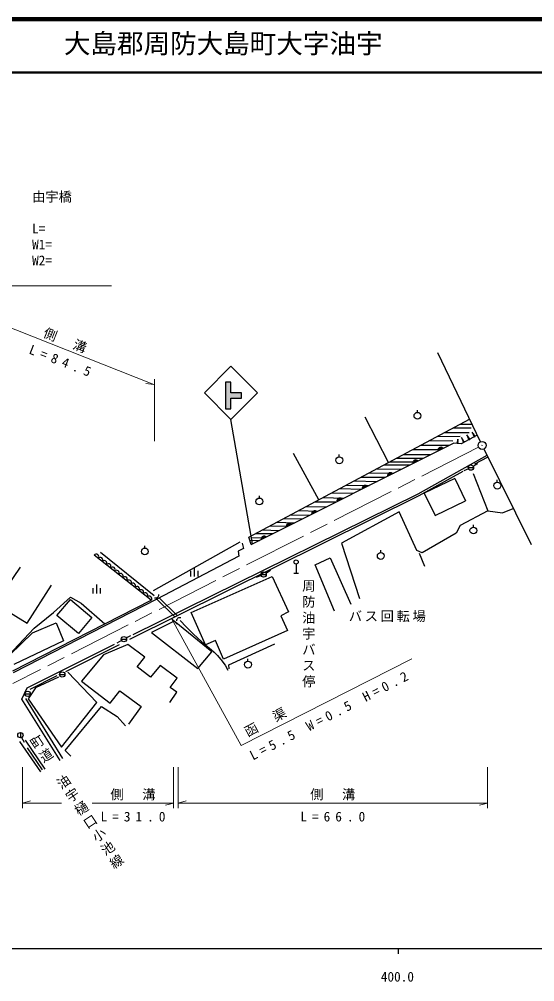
# Model space of a CAD drawing. Units: millimetres, scale not verified. Extents: x 40000 to 680000, y 20000 to 380000.
# Drawn here: x 396616 to 493705, y 198715 to 380000 of the extents above; entities that cross this region are included whole.
import ezdxf
from ezdxf.enums import TextEntityAlignment as Align

# ---------------------------------------------------------------- set-up
doc = ezdxf.new("R2010")
doc.units = ezdxf.units.MM
doc.header["$LTSCALE"] = 1000
doc.linetypes.add('CHAIN', pattern=[18.5, 12, -1.5, 3.5, -1.5])
for name, color, linetype, lineweight in [('M-BGD', 7, 'Continuous', 25), ('M-BMK', 2, 'CHAIN', 13), ('M-BMK-HTXT', 7, 'Continuous', 13), ('M-BMK-OTRS', 5, 'Continuous', 25), ('M-BMK-SRVR', 3, 'Continuous', 25), ('M-STR-HTXT', 7, 'Continuous', 13), ('M-STR-STRC', 7, 'Continuous', 25), ('M-TTL', 2, 'Continuous', 140), ('M-TTL-BAND', 7, 'Continuous', 25), ('M-TTL-LINE', 7, 'Continuous', 50), ('M-TTL-TXT', 7, 'Continuous', 13)]:
    doc.layers.add(name, color=color, linetype=linetype, lineweight=lineweight)
doc.styles.add('@ＭＳ 明朝', font='')
doc.styles.add('ＭＳ ゴシック', font='')
doc.styles.get('@ＭＳ 明朝').set_extended_font_data('@MS Mincho')
doc.styles.get('ＭＳ ゴシック').set_extended_font_data('MS Gothic')

msp = doc.modelspace()

# ---------------------------------------------------------------- hatches: boundary and pattern name
at = {"layer": 'M-STR-STRC'}
msp.add_hatch(color=256, dxfattribs=at).paths.add_polyline_path([(435489, 306630), (435489, 311630), (436489, 311630), (436489, 309630), (438489, 309630), (438489, 308630), (436489, 308630), (436489, 306630)])

# ---------------------------------------------------------------- linework, layer by layer
at = {"layer": 'M-BGD'}
for p, q in [((483474, 300417), (475445, 317176)), ((471612, 305954), (471612, 306396)), ((439871, 282452), (481429, 304686)), ((466189, 296532), (461775, 305037)), ((481735, 302971), (478268, 302995)), ((479697, 303759), (481877, 303750)), ((479643, 301395), (475241, 301375)), ((476711, 302162), (481352, 302176)), ((480442, 300364), (479903, 301210)), ((479903, 301210), (480301, 300289)), ((480362, 300344), (479950, 301122)), ((480071, 300937), (480380, 300354)), ((481450, 300888), (480911, 301734)), ((480911, 301734), (481308, 300813)), ((481370, 300868), (480958, 301646)), ((481043, 301442), (481352, 300859)), ((481078, 301461), (481387, 300878)), ((481334, 300850), (481138, 301221)), ((481405, 300887), (481208, 301258)), ((481223, 301017), (481317, 300840)), ((481329, 301073), (481423, 300897)), ((482457, 301412), (481918, 302258)), ((481918, 302258), (482316, 301337)), ((482377, 301392), (481965, 302170)), ((482050, 301966), (482360, 301383)), ((482086, 301985), (482395, 301402)), ((482342, 301374), (482145, 301745)), ((482413, 301411), (482216, 301782)), ((482231, 301541), (482324, 301364)), ((482316, 301337), (482457, 301412)), ((482337, 301597), (482430, 301421)), ((472264, 299783), (477581, 299757)), ((473849, 300630), (478273, 300600)), ((479201, 300929), (479075, 300136)), ((479075, 300136), (479203, 300126)), ((479105, 300310), (479092, 300151)), ((479108, 300150), (479134, 300485)), ((479165, 300675), (479124, 300148)), ((479140, 300147), (479195, 300849)), ((479197, 300672), (479156, 300146)), ((479172, 300145), (479198, 300480)), ((479200, 300303), (479188, 300143)), ((479203, 300126), (479201, 300929)), ((480035, 300918), (480345, 300335)), ((480327, 300326), (480130, 300697)), ((480398, 300363), (480201, 300734)), ((480216, 300493), (480309, 300316)), ((480301, 300289), (480442, 300364)), ((480322, 300549), (480415, 300372)), ((481308, 300813), (481450, 300888)), ((453038, 289497), (448259, 298180)), ((456884, 297582), (456884, 298024)), ((467675, 297327), (472727, 297322)), ((468916, 297991), (474061, 297992)), ((470766, 298981), (476044, 298986)), ((471738, 290637), (484720, 297869)), ((484129, 299068), (493000, 281051)), ((465340, 296078), (470183, 296046)), ((466446, 296670), (471326, 296619)), ((481192, 295560), (482192, 295560)), ((482128, 295805), (483000, 296296)), ((461042, 293779), (465602, 293748)), ((462561, 294591), (467150, 294525)), ((463969, 295345), (468611, 295258)), ((481238, 295351), (480330, 294933)), ((482104, 294431), (484866, 287434)), ((458196, 292256), (462521, 292203)), ((459684, 293052), (464005, 292947)), ((478632, 293520), (472882, 290727)), ((478632, 293520), (480675, 289313)), ((486652, 292806), (486652, 293248)), ((428013, 269008), (471738, 290637)), ((441834, 289821), (441834, 290263)), ((455377, 290748), (459721, 290798)), ((456968, 291599), (461080, 291480)), ((472882, 290727), (474925, 286521)), ((450705, 288249), (454533, 288196)), ((452298, 289101), (456310, 289087)), ((453830, 289921), (457723, 289796)), ((474925, 286521), (480675, 289313)), ((447676, 286628), (451290, 286569)), ((449242, 287466), (452824, 287339)), ((468179, 287203), (457328, 281329)), ((471517, 279924), (468179, 287203)), ((484866, 287434), (479664, 284649)), ((484866, 287434), (487627, 287042)), ((487627, 287042), (489642, 287873)), ((445123, 285262), (448507, 285173)), ((446439, 285966), (449967, 285906)), ((479664, 284649), (478927, 283222)), ((482156, 284354), (482156, 284796)), ((441143, 283133), (444414, 283120)), ((442422, 283817), (445599, 283715)), ((443828, 284569), (447191, 284513)), ((478927, 283222), (472495, 279521)), ((421911, 272416), (438231, 281577)), ((438582, 281291), (438846, 280329)), ((440305, 281059), (439871, 282452)), ((440057, 281856), (441842, 281830)), ((440365, 282351), (442910, 282366)), ((457328, 281329), (460715, 270902)), ((411927, 279600), (422018, 271473)), ((420269, 280408), (420269, 280850)), ((437865, 279792), (437978, 278877)), ((464712, 279565), (464712, 280007)), ((472495, 279521), (471517, 279924)), ((471955, 279431), (472931, 276964)), ((421484, 270557), (410714, 279060)), ((437978, 278877), (422542, 270768)), ((452363, 277223), (455194, 278555)), ((455194, 278555), (459039, 269863)), ((396766, 276827), (392052, 269948)), ((428898, 276088), (428898, 275068)), ((429578, 276768), (429578, 275068)), ((430258, 276088), (430258, 275068)), ((443071, 275689), (443920, 276217)), ((456019, 268495), (452363, 277223)), ((428973, 268254), (444277, 275054)), ((442184, 275234), (441260, 274852)), ((442146, 275425), (443146, 275425)), ((444277, 275054), (447337, 268384)), ((398077, 266237), (402682, 273441)), ((410484, 272848), (410484, 271828)), ((411164, 273528), (411164, 271828)), ((411844, 272848), (411844, 271828)), ((422542, 270768), (395487, 256887)), ((403083, 268268), (406284, 271181)), ((403685, 267671), (406270, 270708)), ((406270, 270708), (410312, 267304)), ((406284, 271181), (408250, 270022)), ((422231, 270974), (422105, 270993)), ((422387, 270983), (422231, 270974)), ((422531, 271034), (422387, 270983)), ((422530, 270762), (425894, 267454)), ((422632, 271102), (422531, 271034)), ((422691, 271156), (422632, 271102)), ((422765, 271252), (422691, 271156)), ((422826, 271392), (422765, 271252)), ((422845, 271518), (422826, 271392)), ((422837, 271674), (422845, 271518)), ((422995, 271006), (426367, 267689)), ((392052, 269948), (398077, 266237)), ((408250, 270022), (412733, 266102)), ((418058, 264088), (428013, 269008)), ((447337, 268384), (445893, 267662)), ((399414, 265319), (403083, 268268)), ((407754, 264299), (403685, 267671)), ((410312, 267304), (407754, 264299)), ((425789, 266641), (421513, 264487)), ((432898, 260852), (425789, 266641)), ((426299, 266840), (426325, 266965)), ((426299, 266684), (426299, 266840)), ((426325, 266965), (426395, 267101)), ((426395, 267101), (426475, 267193)), ((426475, 267193), (426536, 267244)), ((426536, 267244), (426641, 267305)), ((426641, 267305), (426788, 267348)), ((426788, 267348), (426944, 267348)), ((426918, 266726), (428035, 265576)), ((426944, 267348), (427069, 267322)), ((431679, 262164), (428973, 268254)), ((445893, 267662), (447133, 264872)), ((392492, 258001), (399414, 265319)), ((399122, 264413), (403589, 266288)), ((403589, 266288), (404970, 262939)), ((428035, 265576), (429216, 264398)), ((447133, 264872), (435086, 259486)), ((394818, 260283), (399122, 264413)), ((404970, 262939), (395620, 258447)), ((415890, 262982), (415025, 262480)), ((415823, 263233), (416823, 263233)), ((416766, 263464), (417652, 263927)), ((421513, 264487), (430220, 257718)), ((429216, 264398), (430287, 263388)), ((430287, 263388), (431440, 262380)), ((433567, 262974), (431679, 262164)), ((435086, 259486), (433567, 262974)), ((398133, 254063), (414586, 262289)), ((417037, 262230), (412458, 260262)), ((420284, 259865), (417037, 262230)), ((431440, 262380), (432376, 261613)), ((432376, 261613), (433326, 260789)), ((436079, 258401), (444756, 262357)), ((412458, 260262), (408325, 255337)), ((418852, 258031), (420284, 259865)), ((430220, 257718), (432898, 260852)), ((433326, 260789), (433937, 260179)), ((433937, 260179), (434531, 259495)), ((434531, 259495), (434664, 259326)), ((434664, 259326), (434795, 259154)), ((439692, 259084), (439692, 259526)), ((421320, 256099), (418852, 258031)), ((423160, 258259), (421320, 256099)), ((426350, 255875), (423160, 258259)), ((434795, 259154), (435370, 258316)), ((435370, 258316), (435929, 257416)), ((436169, 257682), (436079, 258401)), ((404005, 256057), (399645, 254089)), ((404223, 256585), (405223, 256585)), ((411259, 251285), (405771, 257035)), ((425065, 254144), (426350, 255875)), ((397116, 251956), (398133, 254063)), ((399645, 254089), (398313, 252003)), ((408325, 255337), (413753, 251205)), ((426279, 253248), (425065, 254144)), ((397702, 252941), (398702, 252941)), ((397765, 252067), (404733, 240765)), ((398313, 252003), (404576, 242909)), ((413753, 251205), (415544, 253503)), ((415544, 253503), (419580, 250560)), ((424959, 251327), (426279, 253248)), ((404327, 240401), (397116, 251956)), ((404576, 242909), (411259, 251285)), ((405264, 242283), (412098, 250575)), ((412098, 250575), (415063, 248660)), ((419580, 250560), (417187, 247237)), ((415063, 248660), (416610, 246910)), ((396830, 245662), (396830, 244662)), ((396645, 243948), (400644, 238279)), ((397063, 244719), (397528, 243835)), ((397734, 244235), (401454, 238748)), ((398112, 242768), (400932, 238625)), ((406341, 241217), (405264, 242283))]:
    msp.add_line(p, q, dxfattribs=at)
for centre, radius in [((471612, 305308), 646), ((456884, 296936), 646), ((481692, 295560), 500), ((486652, 292160), 646), ((441834, 289175), 646), ((482156, 283708), 646), ((420269, 279762), 646), ((464712, 278919), 646), ((442646, 275425), 500), ((416323, 263233), 500), ((439692, 258438), 646), ((404723, 256585), 500), ((398202, 252941), 500), ((396830, 245162), 500)]:
    msp.add_circle(centre, radius, dxfattribs=at)
for centre in [(411099, 278756), (411868, 278148), (412637, 277541), (413406, 276934), (414176, 276326), (414945, 275719), (415714, 275112), (416483, 274504), (417253, 273897), (418022, 273290), (418791, 272682), (419560, 272075), (420330, 271468), (421099, 270860)]:
    msp.add_arc(centre, 490, 321.70703, 141.70703, dxfattribs=at)
at = {"layer": 'M-BMK'}
msp.add_line((483129, 299402), (395433, 254895), dxfattribs=at)
at = {"layer": 'M-BMK-HTXT'}
for radius in [31.3, 25, 18.8, 12.5, 6.3]:
    msp.add_circle((483798, 299741), radius, dxfattribs=at)
at = {"layer": 'M-BMK-OTRS'}
for p, q in [((482884, 301649), (479874, 300053)), ((440305, 281059), (478401, 300168)), ((476314, 299323), (475564, 298947)), ((475564, 298991), (475608, 299126)), ((475573, 298884), (476359, 299279)), ((476467, 299198), (475573, 298750)), ((476404, 299234), (475582, 298822)), ((475590, 299027), (476234, 299350)), ((475608, 299126), (475671, 299224)), ((476153, 299377), (475617, 299108)), ((475671, 299224), (475760, 299314)), ((475680, 299206), (476037, 299386)), ((475760, 299314), (475903, 299385)), ((475903, 299385), (476028, 299403)), ((476028, 299403), (476144, 299395)), ((476144, 299395), (476279, 299350)), ((476279, 299350), (476377, 299288)), ((476377, 299288), (476467, 299198)), ((479874, 300053), (478401, 300168)), ((475555, 298875), (475564, 298991)), ((475573, 298750), (475555, 298875)), ((484886, 297531), (482376, 296205)), ((470793, 296486), (470802, 296603)), ((470811, 296361), (470793, 296486)), ((471552, 296935), (470802, 296558)), ((470802, 296603), (470846, 296737)), ((470811, 296495), (471597, 296890)), ((471705, 296810), (470811, 296361)), ((471642, 296845), (470820, 296433)), ((470828, 296639), (471472, 296961)), ((470846, 296737), (470909, 296835)), ((471391, 296988), (470855, 296719)), ((470909, 296835), (470998, 296925)), ((470918, 296818), (471275, 296997)), ((470998, 296925), (471141, 296997)), ((471141, 296997), (471266, 297015)), ((471266, 297015), (471382, 297006)), ((471382, 297006), (471517, 296961)), ((471517, 296961), (471615, 296899)), ((471615, 296899), (471705, 296810)), ((466031, 294098), (466040, 294214)), ((466049, 293973), (466031, 294098)), ((466790, 294546), (466040, 294169)), ((466040, 294214), (466084, 294348)), ((466049, 294107), (466835, 294501)), ((466943, 294421), (466049, 293973)), ((466880, 294457), (466058, 294044)), ((466066, 294250), (466710, 294573)), ((466084, 294348), (466147, 294447)), ((466629, 294599), (466093, 294330)), ((466147, 294447), (466236, 294536)), ((466156, 294429), (466513, 294608)), ((466236, 294536), (466379, 294608)), ((466379, 294608), (466504, 294626)), ((466504, 294626), (466620, 294617)), ((466620, 294617), (466755, 294573)), ((466755, 294573), (466853, 294510)), ((466853, 294510), (466943, 294421)), ((471948, 290328), (480241, 294862)), ((462028, 292157), (461278, 291781)), ((461278, 291825), (461322, 291960)), ((461287, 291718), (462073, 292113)), ((462181, 292032), (461287, 291584)), ((462118, 292068), (461296, 291655)), ((461304, 291861), (461948, 292184)), ((461322, 291960), (461385, 292058)), ((461867, 292211), (461331, 291942)), ((461385, 292058), (461474, 292148)), ((461394, 292040), (461751, 292219)), ((461474, 292148), (461617, 292219)), ((461617, 292219), (461742, 292237)), ((461742, 292237), (461858, 292229)), ((461858, 292229), (461993, 292184)), ((461993, 292184), (462091, 292122)), ((462091, 292122), (462181, 292032)), ((417425, 263247), (471948, 290328)), ((461269, 291709), (461278, 291825)), ((461287, 291584), (461269, 291709)), ((456507, 289320), (456516, 289437)), ((456525, 289195), (456507, 289320)), ((457266, 289768), (456516, 289392)), ((456516, 289437), (456560, 289571)), ((456525, 289329), (457311, 289724)), ((457419, 289643), (456525, 289195)), ((457356, 289679), (456534, 289267)), ((456542, 289472), (457186, 289795)), ((456560, 289571), (456623, 289669)), ((457105, 289822), (456569, 289553)), ((456623, 289669), (456712, 289759)), ((456632, 289651), (456989, 289831)), ((456712, 289759), (456855, 289831)), ((456855, 289831), (456980, 289849)), ((456980, 289849), (457096, 289840)), ((457096, 289840), (457231, 289795)), ((457231, 289795), (457329, 289733)), ((457329, 289733), (457419, 289643)), ((451745, 286932), (451754, 287048)), ((451763, 286806), (451745, 286932)), ((452505, 287380), (451754, 287003)), ((451754, 287048), (451798, 287182)), ((451763, 286941), (452549, 287335)), ((452657, 287255), (451763, 286806)), ((452594, 287290), (451772, 286878)), ((451780, 287084), (452424, 287407)), ((451798, 287182), (451861, 287281)), ((452343, 287433), (451807, 287164)), ((451861, 287281), (451950, 287370)), ((451870, 287263), (452227, 287442)), ((451950, 287370), (452093, 287442)), ((452093, 287442), (452218, 287460)), ((452218, 287460), (452334, 287451)), ((452334, 287451), (452469, 287407)), ((452469, 287407), (452567, 287344)), ((452567, 287344), (452657, 287255)), ((446983, 284543), (446992, 284659)), ((447743, 284991), (446992, 284614)), ((446992, 284659), (447036, 284793)), ((447001, 284552), (447787, 284946)), ((447895, 284866), (447001, 284418)), ((447832, 284902), (447010, 284489)), ((447018, 284695), (447662, 285018)), ((447036, 284793), (447099, 284892)), ((447581, 285045), (447045, 284775)), ((447099, 284892), (447188, 284981)), ((447108, 284874), (447465, 285053)), ((447188, 284981), (447331, 285053)), ((447331, 285053), (447456, 285071)), ((447456, 285071), (447572, 285062)), ((447572, 285062), (447707, 285018)), ((447707, 285018), (447805, 284955)), ((447805, 284955), (447895, 284866)), ((447001, 284418), (446983, 284543)), ((442221, 282154), (442230, 282270)), ((442239, 282029), (442221, 282154)), ((442981, 282602), (442230, 282226)), ((442230, 282270), (442274, 282405)), ((442239, 282163), (443025, 282558)), ((443133, 282477), (442239, 282029)), ((443070, 282513), (442248, 282101)), ((442256, 282306), (442900, 282629)), ((442274, 282405), (442337, 282503)), ((442819, 282656), (442283, 282387)), ((442337, 282503), (442426, 282593)), ((442346, 282485), (442703, 282665)), ((442426, 282593), (442569, 282664)), ((442569, 282664), (442694, 282682)), ((442694, 282682), (442810, 282674)), ((442810, 282674), (442945, 282629)), ((442945, 282629), (443043, 282567)), ((443043, 282567), (443133, 282477)), ((438846, 280329), (437865, 279792)), ((395409, 257284), (421484, 270557)), ((405370, 257143), (415521, 262230)), ((403718, 256311), (398615, 253753))]:
    msp.add_line(p, q, dxfattribs=at)
at = {"layer": 'M-BMK-SRVR'}
msp.add_circle((483798, 299741), 750, dxfattribs=at)
at = {"layer": 'M-STR-HTXT'}
for p, q in [((386591, 325182), (421978, 311202)), ((422087, 312222), (422087, 300549)), ((421978, 311202), (420429, 311363)), ((425280, 267149), (438405, 243228)), ((425280, 267149), (426370, 266036)), ((438405, 243228), (470567, 259511)), ((397253, 239124), (397253, 231380)), ((425687, 231380), (425687, 239124)), ((426526, 239124), (426526, 231380)), ((484793, 231380), (484793, 239124)), ((397253, 232380), (398753, 232800)), ((397253, 232380), (404594, 232380)), ((410380, 232380), (425687, 232380)), ((425687, 232380), (424187, 231960)), ((426526, 232380), (428026, 232800)), ((426526, 232380), (484793, 232380)), ((484793, 232380), (483293, 231960))]:
    msp.add_line(p, q, dxfattribs=at)
at = {"layer": 'M-STR-STRC'}
for p, q in [((436489, 314630), (431489, 309630)), ((441489, 309630), (436489, 314630)), ((435489, 311630), (435489, 306630)), ((436489, 311630), (435489, 311630)), ((436489, 309630), (436489, 311630)), ((431489, 309630), (436489, 304630)), ((436489, 304630), (441489, 309630)), ((438489, 309630), (436489, 309630)), ((436489, 306630), (436489, 308630)), ((436489, 308630), (438489, 308630)), ((438489, 308630), (438489, 309630)), ((435489, 306630), (436489, 306630)), ((440567, 281190), (436489, 304630)), ((448763, 277376), (448763, 275676)), ((448313, 275676), (449213, 275676))]:
    msp.add_line(p, q, dxfattribs=at)
msp.add_circle((448763, 277776), 400, dxfattribs=at)
at = {"layer": 'M-TTL'}
msp.add_line((680000, 380000), (40000, 380000), dxfattribs=at)
at = {"layer": 'M-TTL-BAND'}
for p, q in [((40000, 205000), (579000, 205000)), ((468000, 205000), (468000, 204000))]:
    msp.add_line(p, q, dxfattribs=at)
at = {"layer": 'M-TTL-LINE'}
msp.add_line((40000, 370000), (680000, 370000), dxfattribs=at)
at = {"layer": 'M-TTL-TXT'}
msp.add_lwpolyline([(363202, 294487), (386616, 329775), (413978, 329775)], dxfattribs=at)

# ---------------------------------------------------------------- texts
at = {"layer": 'M-BMK-HTXT', "char_height": 1833, "attachment_point": 7, "style": '@ＭＳ 明朝'}
for s, insert, rotation in [('\\T1.2;周防油宇バス停', (449942, 274561), 270), ('\\T1.2;町道\u3000油宇樋口小池線', (398317, 244281), 303.6)]:
    msp.add_mtext(s, dxfattribs=dict(at, insert=insert, rotation=rotation))
at = {"layer": 'M-BMK-HTXT', "insert": (458681, 266440), "char_height": 1833, "attachment_point": 7, "style": 'ＭＳ ゴシック'}
msp.add_mtext('\\T1.2;バス回転場', dxfattribs=at)
at = {"layer": 'M-STR-HTXT', "style": 'ＭＳ ゴシック'}
for s, p in [('由宇橋', (399033, 345119)), ('L=', (399033, 339119)), ('W1=', (399033, 336119)), ('W2=', (399033, 333119))]:
    msp.add_text(s, height=1833, dxfattribs=at).set_placement(p, align=Align.BOTTOM_LEFT)
at = {"layer": 'M-STR-HTXT', "char_height": 1833, "attachment_point": 7, "style": 'ＭＳ ゴシック'}
for s, insert, rotation in [('\\T1.2;側\u3000溝', (400901, 320067), 338.4), ('\\T1.76;L=84.5', (398282, 317039), 338.8), ('\\T1.6;L=5.5\\~W=0.5\\~H=0.2', (440631, 240352), 27.4), ('\\T1.2;函\u3000渠', (439741, 244625), 28.2)]:
    msp.add_mtext(s, dxfattribs=dict(at, insert=insert, rotation=rotation))
for s, insert in [('\\T1.2;側\u3000溝', (413784, 232880)), ('\\T1.2;側\u3000溝', (451410, 232880)), ('\\T1.76;L=31.0', (411929, 228873)), ('\\T1.76;L=66.0', (449555, 228873))]:
    msp.add_mtext(s, dxfattribs=dict(at, insert=insert))
at = {"layer": 'M-TTL-BAND', "style": 'ＭＳ ゴシック'}
msp.add_text('400.0', height=1833, dxfattribs=at).set_placement((464719, 198195), align=Align.BOTTOM_LEFT)
at = {"layer": 'M-TTL-TXT', "style": 'ＭＳ ゴシック'}
msp.add_text('大島郡周防大島町大字油宇', height=3666, dxfattribs=at).set_placement((405024, 372500), align=Align.BOTTOM_LEFT)

doc.saveas('drawing.dxf')
